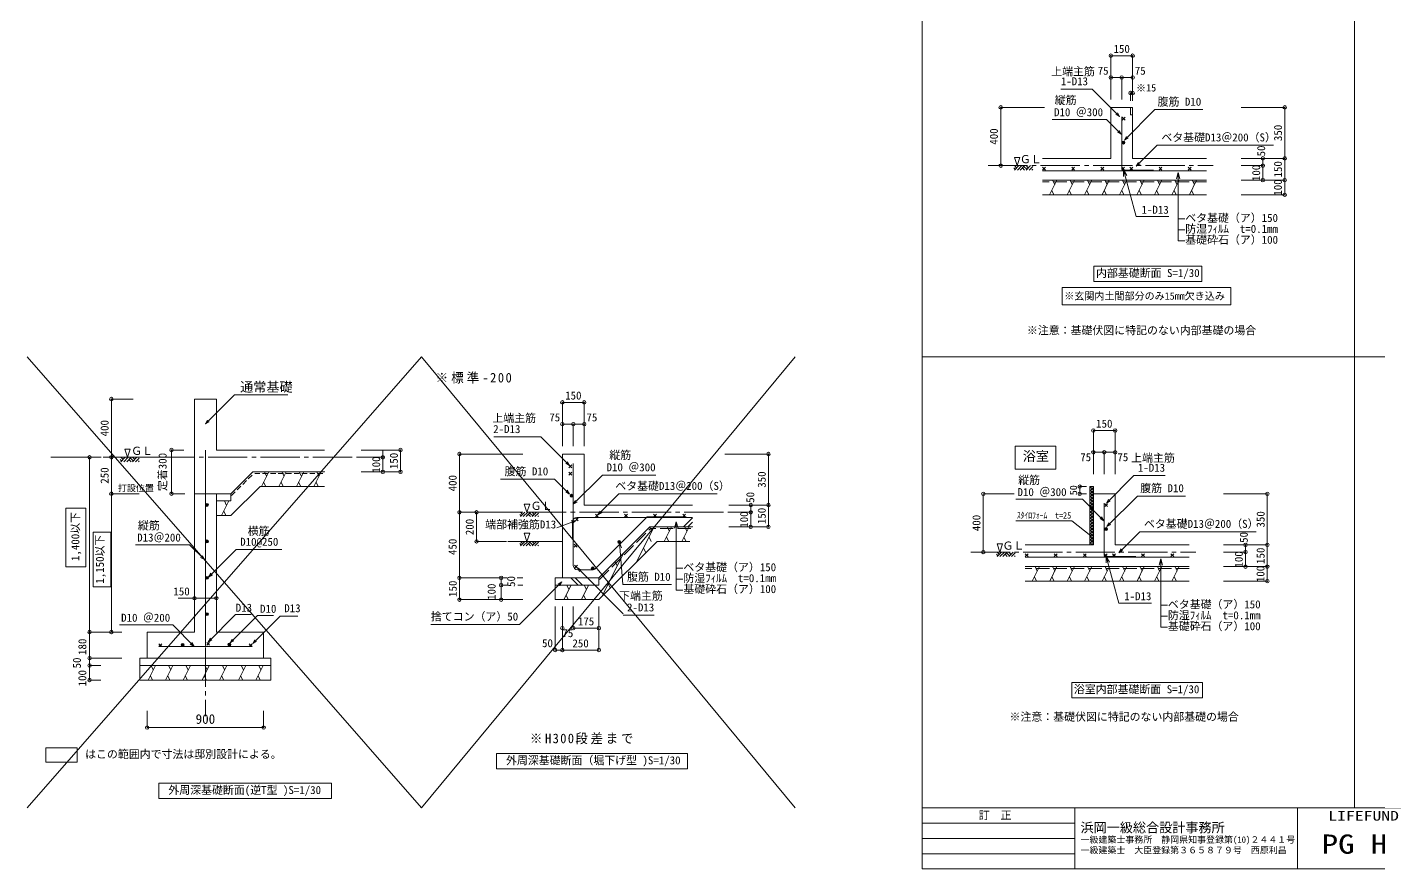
# Model space of a CAD drawing. Units: millimetres at full size, sheet at 1:30. Extents: x -300124 to 8645, y -4140 to 27542.
# Drawn here: x -12088 to -2801, y -4140 to 1642 of the extents above; entities that cross this region are included whole.
import ezdxf
from ezdxf.enums import TextEntityAlignment as Align

# ---------------------------------------------------------------- set-up
doc = ezdxf.new("R2010")
doc.units = ezdxf.units.MM
doc.header["$LTSCALE"] = 30
doc.header["$PDMODE"] = 32
doc.header["$PDSIZE"] = 24
for name, pattern in [('CHAIN2', [12, 9, -1, 1, -1]), ('DASHED1', [1.8, 1.2, -0.6]), ('DASHED3', [4, 3, -1])]:
    doc.linetypes.add(name, pattern=pattern)
for name, color, linetype, lineweight in [('0-0_敷地線', 4, 'Continuous', 9), ('F-A_Layer250', 4, 'Continuous', 9), ('F-F_Layer255', 4, 'Continuous', 9)]:
    doc.layers.add(name, color=color, linetype=linetype, lineweight=lineweight)
doc.styles.add('ＭＳ ゴシック', font='')
doc.styles.get('ＭＳ ゴシック').set_extended_font_data('MS Gothic')

msp = doc.modelspace()

# ---------------------------------------------------------------- linework, layer by layer
at = {"layer": '0-0_敷地線'}
for p, q in [((-4643.55, 1445.46), (-4643.55, 1295.46)), ((-4643.55, 1445.46), (-4493.55, 1445.46)), ((-4493.55, 1445.46), (-4493.55, 1295.46)), ((-4771.32, 1215.89), (-4986.82, 1215.89)), ((-4582.62, 1027.19), (-4771.32, 1215.89)), ((-4643.55, 1295.46), (-4643.55, 1145.46)), ((-4643.55, 1295.46), (-4568.55, 1295.46)), ((-4568.55, 1295.46), (-4568.55, 1145.46)), ((-4568.55, 1295.46), (-4493.55, 1295.46)), ((-4493.55, 1295.46), (-4493.55, 1145.46)), ((-5399.86, 1090.46), (-5249.86, 1090.46)), ((-5399.86, 690.46), (-5399.86, 1090.46)), ((-5249.86, 1090.46), (-5099.86, 1090.46)), ((-4643.55, 1075.46), (-4643.55, 1090.46)), ((-4643.55, 1090.46), (-4493.55, 1090.46)), ((-4643.55, 1075.46), (-4643.55, 740.46)), ((-4608.6, 1042.19), (-4582.62, 1027.19)), ((-4582.62, 1027.19), (-4597.62, 1053.17)), ((-4568.55, 669.61), (-4568.55, 1025.46)), ((-4545.65, 1002.52), (-4565.65, 1022.52)), ((-4545.65, 1022.52), (-4565.65, 1002.52)), ((-4493.55, 1090.46), (-4493.55, 1075.46)), ((-4493.55, 740.46), (-4493.55, 1075.46)), ((-3448.86, 1090.46), (-3748.86, 1090.46)), ((-3448.86, 740.46), (-3448.86, 1090.46)), ((-5045.41, 1007.76), (-4673.73, 1007.76)), ((-4571.68, 905.71), (-4673.73, 1007.76)), ((-4571.68, 905.71), (-4586.68, 931.7)), ((-4597.66, 920.71), (-4571.68, 905.71)), ((-5286.73, 690.46), (-5268.06, 746.46)), ((-4468.43, 686.02), (-4324.03, 830.41)), ((-4324.03, 830.41), (-3525.86, 830.41)), ((-5300.05, 665.46), (-5310.05, 675.46)), ((-5290.05, 675.46), (-5305.05, 690.46)), ((-5305.05, 660.46), (-5275.05, 690.46)), ((-5285.05, 660.46), (-5255.05, 690.46)), ((-5265.05, 660.46), (-5235.05, 690.46)), ((-5235.05, 660.46), (-5250.05, 675.46)), ((-5220.05, 665.46), (-5240.05, 685.46)), ((-5210.05, 675.46), (-5225.05, 690.46)), ((-5225.05, 660.46), (-5195.05, 690.46)), ((-5205.05, 660.46), (-5180.05, 685.46)), ((-5185.05, 660.46), (-5180.05, 665.46)), ((-4643.55, 740.46), (-5111.92, 740.46)), ((-5111.92, 679.66), (-5091.92, 659.66)), ((-5111.92, 659.66), (-5091.92, 679.66)), ((-5111.6, 655.46), (-3986.05, 655.46)), ((-4911.92, 679.66), (-4891.92, 659.66)), ((-4911.92, 659.66), (-4891.92, 679.66)), ((-4711.92, 679.66), (-4691.92, 659.66)), ((-4711.92, 659.66), (-4691.92, 679.66)), ((-4568.55, 679.66), (-4548.55, 659.66)), ((-4568.55, 659.66), (-4548.55, 679.66)), ((-4558.55, 659.61), (-4350.78, 659.61)), ((-4555.54, 661.17), (-4469.64, 340.61)), ((-4511.92, 679.66), (-4491.92, 659.66)), ((-4511.92, 659.66), (-4491.92, 679.66)), ((-3986.05, 740.46), (-4493.55, 740.46)), ((-4311.92, 679.66), (-4291.92, 659.66)), ((-4311.92, 659.66), (-4291.92, 679.66)), ((-4111.92, 679.66), (-4091.92, 659.66)), ((-4111.92, 659.66), (-4091.92, 679.66)), ((-3598.86, 740.46), (-3748.86, 740.46)), ((-3598.86, 690.46), (-3748.86, 690.46)), ((-3448.86, 740.46), (-3598.86, 740.46)), ((-3598.86, 690.46), (-3598.86, 740.46)), ((-3598.86, 590.46), (-3598.86, 690.46)), ((-3448.86, 590.46), (-3448.86, 740.46)), ((-5111.6, 590.46), (-4893.55, 590.46)), ((-5063.55, 490.46), (-5013.55, 590.46)), ((-5028.55, 560.46), (-5043.55, 590.46)), ((-4943.55, 490.46), (-4893.55, 590.46)), ((-4908.55, 560.46), (-4923.55, 590.46)), ((-3986.05, 590.46), (-4893.55, 590.46)), ((-4823.55, 490.46), (-4773.55, 590.46)), ((-4788.55, 560.46), (-4803.55, 590.46)), ((-4703.55, 490.46), (-4653.55, 590.46)), ((-4668.55, 560.46), (-4683.55, 590.46)), ((-4583.55, 490.46), (-4533.55, 590.46)), ((-4548.55, 560.46), (-4563.55, 590.46)), ((-4463.55, 490.46), (-4413.55, 590.46)), ((-4428.55, 560.46), (-4443.55, 590.46)), ((-4343.55, 490.46), (-4293.55, 590.46)), ((-4308.55, 560.46), (-4323.55, 590.46)), ((-4223.55, 490.46), (-4173.55, 590.46)), ((-4188.55, 560.46), (-4203.55, 590.46)), ((-4180.38, 643.45), (-4180.38, 174.95)), ((-4103.55, 490.46), (-4053.55, 590.46)), ((-4068.55, 560.46), (-4083.55, 590.46)), ((-3448.86, 490.46), (-3448.86, 590.46)), ((-5111.6, 490.46), (-3986.05, 490.46)), ((-5033.55, 490.46), (-5048.55, 520.46)), ((-4913.55, 490.46), (-4928.55, 520.46)), ((-4793.55, 490.46), (-4808.55, 520.46)), ((-4673.55, 490.46), (-4688.55, 520.46)), ((-4553.55, 490.46), (-4568.55, 520.46)), ((-4433.55, 490.46), (-4448.55, 520.46)), ((-4313.55, 490.46), (-4328.55, 520.46)), ((-4193.55, 490.46), (-4208.55, 520.46)), ((-4073.55, 490.46), (-4088.55, 520.46)), ((-3448.86, 490.46), (-3748.86, 490.46)), ((-4469.64, 340.61), (-4244.64, 340.61)), ((-4180.38, 324.95), (-4134.88, 324.95)), ((-4180.38, 249.95), (-4134.88, 249.95)), ((-4180.38, 174.95), (-4134.88, 174.95)), ((-4017.36, -1.02), (-4759.86, -1.02)), ((-4759.86, -1.02), (-4759.86, -106.02)), ((-4017.36, -106.02), (-4017.36, -1.02)), ((-4977.73, -146.04), (-4977.73, -265.75)), ((-3819.8, -146.04), (-4977.73, -146.04)), ((-4759.86, -106.02), (-4017.36, -106.02)), ((-11508.82, -1312.74), (-11508.82, -912.74)), ((-11508.82, -912.74), (-11358.82, -912.74)), ((-10937.82, -912.74), (-10787.82, -912.74)), ((-10937.82, -927.74), (-10937.82, -912.74)), ((-10937.82, -927.74), (-10937.82, -912.74)), ((-10937.82, -927.74), (-10937.82, -1562.74)), ((-10787.82, -912.74), (-10787.82, -927.74)), ((-10787.82, -1262.74), (-10787.82, -927.74)), ((-10662.56, -883.44), (-10297.06, -883.44)), ((-8410.5, -935.43), (-8410.5, -1085.43)), ((-8410.5, -935.43), (-8260.5, -935.43)), ((-8260.5, -935.43), (-8260.5, -1085.43)), ((-10862.82, -1083.69), (-10847.82, -1057.71)), ((-8410.5, -1085.43), (-8410.5, -1235.43)), ((-8410.5, -1085.43), (-8335.5, -1085.43)), ((-8335.5, -1085.43), (-8335.5, -1235.43)), ((-8335.5, -1085.43), (-8335.5, -1235.43)), ((-8335.5, -1085.43), (-8260.5, -1085.43)), ((-8260.5, -1085.43), (-8260.5, -1235.43)), ((-8880.74, -1172.7), (-8558.08, -1172.7)), ((-8361.86, -1368.92), (-8558.08, -1172.7)), ((-4763.02, -1128.57), (-4763.02, -1278.57)), ((-4763.02, -1128.57), (-4613.02, -1128.57)), ((-4613.02, -1128.57), (-4613.02, -1278.57)), ((-11416.98, -1256.74), (-11379.64, -1256.74)), ((-11398.31, -1312.74), (-11416.98, -1256.74)), ((-11398.31, -1312.74), (-11379.64, -1256.74)), ((-11096.31, -1262.74), (-11096.31, -1562.74)), ((-11096.31, -1262.74), (-11010.78, -1262.74)), ((-10862.82, -2602.74), (-10862.82, -1262.74)), ((-10043.82, -1262.74), (-10787.82, -1262.74)), ((-9643.97, -1262.74), (-9793.97, -1262.74)), ((-9522.62, -1262.74), (-9672.62, -1262.74)), ((-9522.62, -1262.74), (-9672.62, -1262.74)), ((-9643.97, -1312.74), (-9643.97, -1262.74)), ((-9522.62, -1412.74), (-9522.62, -1262.74)), ((-9117.94, -1690.43), (-9117.94, -1290.43)), ((-9117.94, -1290.43), (-8831.5, -1290.43)), ((-8831.5, -1290.43), (-8681.5, -1290.43)), ((-8410.5, -1305.43), (-8410.5, -1290.43)), ((-8410.5, -1305.43), (-8410.5, -1290.43)), ((-6995.3, -1290.43), (-7295.3, -1290.43)), ((-6995.3, -1640.43), (-6995.3, -1290.43)), ((-4763.02, -1278.57), (-4763.02, -1428.57)), ((-4763.02, -1278.57), (-4688.02, -1278.57)), ((-4688.02, -1278.57), (-4688.02, -1428.57)), ((-4688.02, -1278.57), (-4613.02, -1278.57)), ((-4613.02, -1278.57), (-4613.02, -1428.57)), ((-11658.72, -1312.74), (-11578.02, -1312.74)), ((-11658.72, -2512.74), (-11658.72, -1312.74)), ((-11508.82, -1312.74), (-11208.82, -1312.74)), ((-11508.82, -1312.74), (-11358.82, -1312.74)), ((-11508.82, -1562.74), (-11508.82, -1312.74)), ((-11438.31, -1337.74), (-11448.31, -1327.74)), ((-11443.31, -1342.74), (-11413.31, -1312.74)), ((-11428.31, -1327.74), (-11443.31, -1312.74)), ((-11423.31, -1342.74), (-11393.31, -1312.74)), ((-11403.31, -1342.74), (-11373.31, -1312.74)), ((-11373.31, -1342.74), (-11388.31, -1327.74)), ((-11358.31, -1337.74), (-11378.31, -1317.74)), ((-11363.31, -1342.74), (-11333.31, -1312.74)), ((-11348.31, -1327.74), (-11363.31, -1312.74)), ((-11343.31, -1342.74), (-11318.31, -1317.74)), ((-11323.31, -1342.74), (-11318.31, -1337.74)), ((-9643.97, -1312.74), (-9793.97, -1312.74)), ((-9643.97, -1312.74), (-9793.97, -1312.74)), ((-9643.97, -1412.74), (-9643.97, -1312.74)), ((-8410.5, -1305.43), (-8410.5, -2140.43)), ((-8345.5, -1365.43), (-8365.5, -1385.43)), ((-8345.5, -1385.43), (-8365.5, -1365.43)), ((-8335.5, -2055.43), (-8335.5, -1355.43)), ((-8260.5, -1640.43), (-8260.5, -1305.43)), ((-10687.82, -1562.74), (-10537.82, -1412.74)), ((-10537.82, -1412.74), (-10043.82, -1412.74)), ((-10477.82, -1512.74), (-10427.82, -1412.74)), ((-10447.82, -1512.74), (-10462.82, -1482.74)), ((-10442.82, -1442.74), (-10457.82, -1412.74)), ((-10357.82, -1512.74), (-10307.82, -1412.74)), ((-10327.82, -1512.74), (-10342.82, -1482.74)), ((-10322.82, -1442.74), (-10337.82, -1412.74)), ((-10237.82, -1512.74), (-10187.82, -1412.74)), ((-10207.82, -1512.74), (-10222.82, -1482.74)), ((-10202.82, -1442.74), (-10217.82, -1412.74)), ((-10117.82, -1512.74), (-10067.82, -1412.74)), ((-10087.82, -1512.74), (-10102.82, -1482.74)), ((-10082.82, -1442.74), (-10097.82, -1412.74)), ((-10047.36, -1412.74), (-10043.82, -1409.2)), ((-9643.97, -1412.74), (-9793.97, -1412.74)), ((-9522.62, -1412.74), (-9672.62, -1412.74)), ((-8835.58, -1463.15), (-8463.9, -1463.15)), ((-8361.86, -1565.19), (-8463.9, -1463.15)), ((-8345.5, -1435.43), (-8365.5, -1415.43)), ((-8345.5, -1415.43), (-8365.5, -1435.43)), ((-8135.24, -1435.41), (-7769.74, -1435.41)), ((-4673.95, -1627.04), (-4485.25, -1438.34)), ((-4485.25, -1438.34), (-4269.75, -1438.34)), ((-11508.82, -1562.74), (-11358.82, -1562.74)), ((-11508.82, -1562.74), (-11358.82, -1562.74)), ((-11508.82, -1562.74), (-11508.82, -2512.74)), ((-11508.82, -1562.74), (-11437.29, -1562.74)), ((-11358.82, -1562.74), (-11327.15, -1562.74)), ((-11358.82, -1562.74), (-11318.05, -1562.74)), ((-11096.31, -1562.74), (-11004.59, -1562.74)), ((-10937.82, -1562.74), (-10937.82, -2512.74)), ((-10487.82, -1512.74), (-10687.82, -1712.74)), ((-10487.82, -1512.74), (-10043.82, -1512.74)), ((-8166.74, -1707.68), (-8022.35, -1563.29)), ((-8022.35, -1563.29), (-7346.65, -1563.29)), ((-5519.33, -1563.77), (-5369.33, -1563.77)), ((-5519.33, -1963.77), (-5519.33, -1563.77)), ((-5369.33, -1563.77), (-5308.11, -1563.77)), ((-4763.02, -1578.77), (-4763.02, -1563.77)), ((-4763.02, -1563.77), (-4613.02, -1563.77)), ((-4763.02, -1578.77), (-4763.02, -1913.77)), ((-4613.02, -1563.77), (-4613.02, -1578.77)), ((-4613.02, -1913.77), (-4613.02, -1578.77)), ((-3568.33, -1563.77), (-3868.33, -1563.77)), ((-3568.33, -1913.77), (-3568.33, -1563.77)), ((-10787.82, -1612.74), (-10687.82, -1612.74)), ((-10751.95, -1712.74), (-10701.95, -1612.74)), ((-10716.95, -1642.74), (-10731.95, -1612.74)), ((-8672.67, -1634.43), (-8635.33, -1634.43)), ((-8654, -1690.43), (-8672.67, -1634.43)), ((-8654, -1690.43), (-8635.33, -1634.43)), ((-8335.5, -1635.67), (-8320.5, -1609.69)), ((-7516.5, -1640.43), (-8260.5, -1640.43)), ((-7116.65, -1640.43), (-7266.65, -1640.43)), ((-6995.3, -1640.43), (-7145.3, -1640.43)), ((-6995.3, -1640.43), (-7145.3, -1640.43)), ((-7116.65, -1690.43), (-7116.65, -1640.43)), ((-6995.3, -1790.43), (-6995.3, -1640.43)), ((-5296.16, -1601.38), (-4838.29, -1601.38)), ((-4691.16, -1748.51), (-4838.29, -1601.38)), ((-4688.02, -1984.62), (-4688.02, -1628.77)), ((-4665.12, -1651.7), (-4685.12, -1631.7)), ((-4665.12, -1631.7), (-4685.12, -1651.7)), ((-10687.82, -1712.74), (-10787.82, -1712.74)), ((-10721.95, -1712.74), (-10736.95, -1682.74)), ((-9117.94, -1690.43), (-8681.5, -1690.43)), ((-9000.18, -1690.43), (-8988.86, -1690.43)), ((-8981.5, -1690.43), (-8831.5, -1690.43)), ((-8694, -1715.43), (-8704, -1705.43)), ((-8699, -1720.43), (-8669, -1690.43)), ((-8684, -1705.43), (-8699, -1690.43)), ((-8679, -1720.43), (-8649, -1690.43)), ((-8659, -1720.43), (-8629, -1690.43)), ((-8629, -1720.43), (-8644, -1705.43)), ((-8614, -1715.43), (-8634, -1695.43)), ((-8619, -1720.43), (-8589, -1690.43)), ((-8604, -1705.43), (-8619, -1690.43)), ((-8599, -1720.43), (-8574, -1695.43)), ((-8579, -1720.43), (-8574, -1715.43)), ((-8320.28, -1747.94), (-8448.84, -1797.99)), ((-8321.27, -1747.93), (-8350.28, -1749.1)), ((-8320.28, -1747.94), (-8342.86, -1767.53)), ((-8340.31, -1755.43), (-8340.31, -1868.18)), ((-8301.27, -1747.93), (-8321.27, -1727.93)), ((-8301.27, -1727.93), (-8321.27, -1747.93)), ((-8310.31, -1725.43), (-8210.5, -1725.43)), ((-8210.5, -1725.43), (-7516.5, -1725.43)), ((-8184.08, -1722.84), (-8164.08, -1702.84)), ((-8184.08, -1702.84), (-8164.08, -1722.84)), ((-8166.74, -1707.68), (-8151.74, -1681.7)), ((-8140.76, -1692.68), (-8166.74, -1707.68)), ((-7984.08, -1722.84), (-7964.08, -1702.84)), ((-7984.08, -1702.84), (-7964.08, -1722.84)), ((-7784.08, -1722.84), (-7764.08, -1702.84)), ((-7784.08, -1702.84), (-7764.08, -1722.84)), ((-7628.01, -1755.64), (-7628.01, -2224.14)), ((-7584.08, -1722.84), (-7564.08, -1702.84)), ((-7584.08, -1702.84), (-7564.08, -1722.84)), ((-7579.43, -1790.43), (-7516.5, -1727.49)), ((-7549.73, -1790.43), (-7516.5, -1757.19)), ((-7116.65, -1690.43), (-7266.65, -1690.43)), ((-7116.65, -1690.43), (-7266.65, -1690.43)), ((-7116.65, -1790.43), (-7116.65, -1690.43)), ((-4717.14, -1733.51), (-4691.16, -1748.51)), ((-4691.16, -1748.51), (-4706.16, -1722.53)), ((-11634.27, -1826.95), (-11512.28, -1826.95)), ((-11634.27, -2202.94), (-11634.27, -1826.95)), ((-11512.28, -1826.95), (-11512.28, -2202.94)), ((-8672.67, -1834.43), (-8635.33, -1834.43)), ((-8654, -1890.43), (-8672.67, -1834.43)), ((-8654, -1890.43), (-8635.33, -1834.43)), ((-8160.5, -2140.43), (-7810.5, -1790.43)), ((-7900.5, -2030.43), (-7780.5, -1790.43)), ((-7795.5, -1820.43), (-7810.5, -1790.43)), ((-7810.5, -1790.43), (-7516.5, -1790.43)), ((-7710.5, -1890.43), (-7660.5, -1790.43)), ((-7675.5, -1820.43), (-7690.5, -1790.43)), ((-7590.5, -1890.43), (-7540.5, -1790.43)), ((-7555.5, -1820.43), (-7570.5, -1790.43)), ((-7520.04, -1790.43), (-7516.5, -1786.89)), ((-7116.65, -1790.43), (-7266.65, -1790.43)), ((-6995.3, -1790.43), (-7145.3, -1790.43)), ((-4587.9, -1968.21), (-4443.51, -1823.82)), ((-4443.51, -1823.82), (-3645.33, -1823.82)), ((-11343.56, -1913.6), (-10971.88, -1913.6)), ((-10869.84, -2015.64), (-10971.88, -1913.6)), ((-9000.18, -1890.43), (-8794.35, -1890.43)), ((-8784.55, -1890.43), (-8410.5, -1890.43)), ((-8694, -1915.43), (-8704, -1905.43)), ((-8699, -1920.43), (-8669, -1890.43)), ((-8684, -1905.43), (-8699, -1890.43)), ((-8679, -1920.43), (-8649, -1890.43)), ((-8659, -1920.43), (-8629, -1890.43)), ((-8629, -1920.43), (-8644, -1905.43)), ((-8614, -1915.43), (-8634, -1895.43)), ((-8619, -1920.43), (-8589, -1890.43)), ((-8604, -1905.43), (-8619, -1890.43)), ((-8599, -1920.43), (-8574, -1895.43)), ((-8579, -1920.43), (-8574, -1915.43)), ((-8308.62, -1929.01), (-8328.62, -1909.01)), ((-8308.62, -1909.01), (-8328.62, -1929.01)), ((-7760.5, -1890.43), (-8160.5, -2290.43)), ((-7838.23, -1967.63), (-7853.23, -1937.63)), ((-7800.5, -1890.43), (-7815.5, -1860.43)), ((-7760.5, -1890.43), (-7535.21, -1890.43)), ((-7680.5, -1890.43), (-7695.5, -1860.43)), ((-7560.5, -1890.43), (-7575.5, -1860.43)), ((-5406.2, -1963.77), (-5387.54, -1907.77)), ((-4763.02, -1913.77), (-5231.4, -1913.77)), ((-4105.52, -1913.77), (-4613.02, -1913.77)), ((-3718.33, -1913.77), (-3868.33, -1913.77)), ((-3568.33, -1913.77), (-3718.33, -1913.77)), ((-3718.33, -1963.77), (-3718.33, -1913.77)), ((-3568.33, -2063.77), (-3568.33, -1913.77)), ((-10895.82, -2000.64), (-10869.84, -2015.64)), ((-10869.84, -2015.64), (-10884.84, -1989.66)), ((-8140.5, -2270.43), (-7990.5, -1970.43)), ((-8033.97, -2058.5), (-8048.97, -2028.5)), ((-5419.52, -1988.77), (-5429.52, -1978.77)), ((-5409.52, -1978.77), (-5424.52, -1963.77)), ((-5424.52, -1993.77), (-5394.52, -1963.77)), ((-5404.52, -1993.77), (-5374.52, -1963.77)), ((-5384.52, -1993.77), (-5354.52, -1963.77)), ((-5354.52, -1993.77), (-5369.52, -1978.77)), ((-5339.52, -1988.77), (-5359.52, -1968.77)), ((-5329.52, -1978.77), (-5344.52, -1963.77)), ((-5344.52, -1993.77), (-5314.52, -1963.77)), ((-5324.52, -1993.77), (-5299.52, -1968.77)), ((-5304.52, -1993.77), (-5299.52, -1988.77)), ((-5231.4, -1974.57), (-5211.4, -1994.57)), ((-5231.4, -1994.57), (-5211.4, -1974.57)), ((-5231.07, -1998.77), (-4105.52, -1998.77)), ((-5031.4, -1974.57), (-5011.4, -1994.57)), ((-5031.4, -1994.57), (-5011.4, -1974.57)), ((-4831.4, -1974.57), (-4811.4, -1994.57)), ((-4831.4, -1994.57), (-4811.4, -1974.57)), ((-4688.02, -1974.57), (-4668.02, -1994.57)), ((-4688.02, -1994.57), (-4668.02, -1974.57)), ((-4678.02, -1994.62), (-4470.26, -1994.62)), ((-4675.01, -1993.05), (-4589.12, -2313.61)), ((-4631.4, -1974.57), (-4611.4, -1994.57)), ((-4631.4, -1994.57), (-4611.4, -1974.57)), ((-4431.4, -1974.57), (-4411.4, -1994.57)), ((-4431.4, -1994.57), (-4411.4, -1974.57)), ((-4299.85, -2010.78), (-4299.85, -2479.28)), ((-4231.4, -1974.57), (-4211.4, -1994.57)), ((-4231.4, -1994.57), (-4211.4, -1974.57)), ((-3718.33, -1963.77), (-3868.33, -1963.77)), ((-3718.33, -2063.77), (-3718.33, -1963.77)), ((-8327.64, -2053.26), (-8307.64, -2073.26)), ((-8327.64, -2073.26), (-8307.64, -2053.26)), ((-8307.47, -2072.95), (-8281.49, -2087.95)), ((-8202.92, -2085.43), (-8305.5, -2085.43)), ((-8183.25, -2076.64), (-8172.94, -2066.33)), ((-7628.01, -2074.14), (-7582.51, -2074.14)), ((-5231.07, -2063.77), (-5013.02, -2063.77)), ((-5183.02, -2163.77), (-5133.02, -2063.77)), ((-5153.02, -2163.77), (-5168.02, -2133.77)), ((-5148.02, -2093.77), (-5163.02, -2063.77)), ((-5063.02, -2163.77), (-5013.02, -2063.77)), ((-5033.02, -2163.77), (-5048.02, -2133.77)), ((-5028.02, -2093.77), (-5043.02, -2063.77)), ((-4105.52, -2063.77), (-5013.02, -2063.77)), ((-4943.02, -2163.77), (-4893.02, -2063.77)), ((-4913.02, -2163.77), (-4928.02, -2133.77)), ((-4908.02, -2093.77), (-4923.02, -2063.77)), ((-4823.02, -2163.77), (-4773.02, -2063.77)), ((-4793.02, -2163.77), (-4808.02, -2133.77)), ((-4788.02, -2093.77), (-4803.02, -2063.77)), ((-4703.02, -2163.77), (-4653.02, -2063.77)), ((-4673.02, -2163.77), (-4688.02, -2133.77)), ((-4668.02, -2093.77), (-4683.02, -2063.77)), ((-4583.02, -2163.77), (-4533.02, -2063.77)), ((-4553.02, -2163.77), (-4568.02, -2133.77)), ((-4548.02, -2093.77), (-4563.02, -2063.77)), ((-4463.02, -2163.77), (-4413.02, -2063.77)), ((-4433.02, -2163.77), (-4448.02, -2133.77)), ((-4428.02, -2093.77), (-4443.02, -2063.77)), ((-4343.02, -2163.77), (-4293.02, -2063.77)), ((-4313.02, -2163.77), (-4328.02, -2133.77)), ((-4308.02, -2093.77), (-4323.02, -2063.77)), ((-4223.02, -2163.77), (-4173.02, -2063.77)), ((-4193.02, -2163.77), (-4208.02, -2133.77)), ((-4188.02, -2093.77), (-4203.02, -2063.77)), ((-3568.33, -2163.77), (-3568.33, -2063.77)), ((-11512.28, -2202.94), (-11634.27, -2202.94)), ((-9117.94, -2290.43), (-9117.94, -2140.43)), ((-9117.94, -2140.43), (-8831.5, -2140.43)), ((-8981.5, -2140.43), (-8831.5, -2140.43)), ((-8831.5, -2190.43), (-8831.5, -2140.43)), ((-8831.5, -2140.43), (-8799.83, -2140.43)), ((-8831.5, -2140.43), (-8790.73, -2140.43)), ((-8831.5, -2290.43), (-8831.5, -2190.43)), ((-8831.5, -2190.43), (-8799.83, -2190.43)), ((-8831.5, -2190.43), (-8790.73, -2190.43)), ((-8721.22, -2140.43), (-8681.5, -2140.43)), ((-8717.33, -2140.43), (-8681.5, -2140.43)), ((-8717.33, -2190.43), (-8681.5, -2190.43)), ((-8717.33, -2190.43), (-8681.5, -2190.43)), ((-8413.48, -2168.51), (-8705.53, -2460.56)), ((-8410.5, -2140.43), (-8160.5, -2140.43)), ((-8400.5, -2290.43), (-8350.5, -2190.43)), ((-8365.5, -2220.43), (-8380.5, -2190.43)), ((-8353.17, -2140.43), (-8303.17, -2190.43)), ((-8323.47, -2140.43), (-8273.47, -2190.43)), ((-8280.5, -2290.43), (-8230.5, -2190.43)), ((-8245.5, -2220.43), (-8260.5, -2190.43)), ((-8160.5, -2140.43), (-8160.5, -2190.43)), ((-8081.27, -2212.35), (-8096.27, -2182.35)), ((-7994.67, -2187.24), (-7659.99, -2187.24)), ((-7628.01, -2149.14), (-7582.51, -2149.14)), ((-7628.01, -2224.14), (-7582.51, -2224.14)), ((-5231.07, -2163.77), (-4105.52, -2163.77)), ((-3568.33, -2163.77), (-3868.33, -2163.77)), ((-11050.87, -2280.74), (-10787.82, -2280.74)), ((-9117.94, -2290.43), (-8831.5, -2290.43)), ((-8831.5, -2290.43), (-8681.5, -2290.43)), ((-8160.5, -2290.43), (-8460.5, -2290.43)), ((-8370.5, -2290.43), (-8385.5, -2260.43)), ((-8250.5, -2290.43), (-8265.5, -2260.43)), ((-4589.12, -2313.61), (-4364.12, -2313.61)), ((-10693.12, -2587.24), (-10504.42, -2398.54)), ((-10537.99, -2592.03), (-10349.3, -2403.34)), ((-10504.42, -2398.54), (-10396.16, -2398.54)), ((-10349.3, -2403.34), (-10228.3, -2403.34)), ((-8460.5, -2636.43), (-8460.5, -2336.43)), ((-8410.5, -2486.43), (-8410.5, -2336.43)), ((-8335.5, -2486.43), (-8335.5, -2336.43)), ((-8335.5, -2486.43), (-8335.5, -2336.43)), ((-8160.5, -2486.43), (-8160.5, -2336.43)), ((-7992.8, -2397.62), (-7779.08, -2397.62)), ((-4299.85, -2329.28), (-4254.35, -2329.28)), ((-4299.85, -2404.28), (-4254.35, -2404.28)), ((-11453.8, -2464.26), (-11087.72, -2464.26)), ((-10940.63, -2611.36), (-11087.72, -2464.26)), ((-8705.53, -2460.56), (-9314.2, -2460.56)), ((-8410.5, -2636.43), (-8410.5, -2486.43)), ((-8410.5, -2636.43), (-8410.5, -2486.43)), ((-8410.5, -2636.43), (-8410.5, -2486.43)), ((-8335.5, -2486.43), (-8160.5, -2486.43)), ((-8160.5, -2636.43), (-8160.5, -2486.43)), ((-4299.85, -2479.28), (-4254.35, -2479.28)), ((-11658.72, -2692.74), (-11658.72, -2512.74)), ((-11658.72, -2512.74), (-11508.82, -2512.74)), ((-11508.82, -2512.74), (-11437.29, -2512.74)), ((-11262.82, -2512.74), (-10937.82, -2512.74)), ((-11262.82, -2512.74), (-11262.82, -2692.74)), ((-11161.8, -2613.05), (-11181.8, -2593.05)), ((-11161.8, -2593.05), (-11181.8, -2613.05)), ((-10966.61, -2596.36), (-10940.63, -2611.36)), ((-10940.63, -2611.36), (-10955.63, -2585.37)), ((-10833.89, -2604), (-10853.89, -2584)), ((-10833.89, -2584), (-10853.89, -2604)), ((-10787.82, -2512.74), (-10462.82, -2512.74)), ((-10542.32, -2613.05), (-10562.32, -2593.05)), ((-10542.32, -2593.05), (-10562.32, -2613.05)), ((-10462.82, -2512.74), (-10462.82, -2692.74)), ((-11658.72, -2692.74), (-11437.29, -2692.74)), ((-11658.72, -2692.74), (-11658.72, -2742.74)), ((-11658.72, -2692.74), (-11580.51, -2692.74)), ((-11312.82, -2692.74), (-10412.82, -2692.74)), ((-11312.82, -2692.74), (-11312.82, -2842.74)), ((-11182.82, -2612.74), (-10542.82, -2612.74)), ((-10412.82, -2692.74), (-10412.82, -2842.74)), ((-8410.5, -2636.43), (-8460.5, -2636.43)), ((-8410.5, -2636.43), (-8160.5, -2636.43)), ((-11658.72, -2742.74), (-11580.51, -2742.74)), ((-11658.72, -2742.74), (-11658.72, -2842.74)), ((-11312.82, -2742.74), (-10412.82, -2742.74)), ((-11256.29, -2842.74), (-11206.29, -2742.74)), ((-11221.29, -2772.74), (-11236.29, -2742.74)), ((-11136.29, -2842.74), (-11086.29, -2742.74)), ((-11101.29, -2772.74), (-11116.29, -2742.74)), ((-11016.29, -2842.74), (-10966.29, -2742.74)), ((-10981.29, -2772.74), (-10996.29, -2742.74)), ((-10886.29, -2842.74), (-10836.29, -2742.74)), ((-10851.29, -2772.74), (-10866.29, -2742.74)), ((-10766.29, -2842.74), (-10716.29, -2742.74)), ((-10731.29, -2772.74), (-10746.29, -2742.74)), ((-10636.29, -2842.74), (-10586.29, -2742.74)), ((-10601.29, -2772.74), (-10616.29, -2742.74)), ((-10516.29, -2842.74), (-10466.29, -2742.74)), ((-10481.29, -2772.74), (-10496.29, -2742.74)), ((-11658.72, -2842.74), (-11580.51, -2842.74)), ((-11312.82, -2842.74), (-10412.82, -2842.74)), ((-11226.29, -2842.74), (-11241.29, -2812.74)), ((-11106.29, -2842.74), (-11121.29, -2812.74)), ((-10986.29, -2842.74), (-11001.29, -2812.74)), ((-10856.29, -2842.74), (-10871.29, -2812.74)), ((-10736.29, -2842.74), (-10751.29, -2812.74)), ((-10606.29, -2842.74), (-10621.29, -2812.74)), ((-10486.29, -2842.74), (-10501.29, -2812.74)), ((-4911.9, -2859.77), (-4911.9, -2964.77)), ((-4013.43, -2859.77), (-4911.9, -2859.77)), ((-4013.43, -2964.77), (-4013.43, -2859.77)), ((-4911.9, -2964.77), (-4013.43, -2964.77)), ((-11262.82, -3169.04), (-11262.82, -3053.7)), ((-10462.82, -3169.04), (-10462.82, -3053.7)), ((-11262.82, -3169.04), (-10462.82, -3169.04)), ((-8863.06, -3347.96), (-8863.06, -3452.96)), ((-7550.15, -3347.96), (-8863.06, -3347.96)), ((-11182.56, -3551.82), (-11182.56, -3656.82)), ((-9996.43, -3551.82), (-11182.56, -3551.82)), ((-9996.43, -3656.82), (-9996.43, -3551.82)), ((-11182.56, -3656.82), (-9996.43, -3656.82))]:
    msp.add_line(p, q, dxfattribs=at)
at = {"layer": '0-0_敷地線', "color": 3}
for p, q in [((-4508.55, 1189.13), (-4493.55, 1189.13)), ((-4508.55, 1189.13), (-4508.55, 1135.94)), ((-4493.55, 1189.13), (-4493.55, 1135.94)), ((-4508.55, 1040.46), (-4508.55, 1090.46)), ((-4508.55, 1040.46), (-4493.55, 1040.46)), ((-9117.94, -2140.43), (-9117.94, -1690.43)), ((-9000.18, -1690.43), (-9000.18, -1890.43))]:
    msp.add_line(p, q, dxfattribs=at)
at = {"layer": '0-0_敷地線', "linetype": 'CHAIN2'}
for p, q in [((-5485.1, 690.46), (-3940.55, 690.46)), ((-11924.99, -1312.74), (-9637.88, -1312.74)), ((-8654, -1690.43), (-7110.56, -1690.43)), ((-5604.58, -1963.77), (-4060.02, -1963.77)), ((-10862.82, -2618.61), (-10862.82, -3090.86))]:
    msp.add_line(p, q, dxfattribs=at)
at = {"layer": '0-0_敷地線', "linetype": 'DASHED3'}
for p, q in [((-3986.05, 578.46), (-5111.6, 578.46)), ((-8155.53, -2152.43), (-7805.53, -1802.43)), ((-7528.93, -1802.43), (-7805.53, -1802.43)), ((-4105.52, -2075.77), (-5231.07, -2075.77))]:
    msp.add_line(p, q, dxfattribs=at)
at = {"layer": '0-0_敷地線', "linetype": 'DASHED1'}
for p in [(-10682.85, -1574.74), (-10056.25, -1424.74)]:
    msp.add_line(p, (-10532.85, -1424.74), dxfattribs=at)
at = {"layer": '0-0_敷地線', "color": 6}
for p, q in [((-4856.55, -1513.77), (-4856.55, -1563.77)), ((-4856.55, -1513.77), (-4810.12, -1513.77)), ((-4856.55, -1563.77), (-4810.12, -1563.77)), ((-4788.02, -1513.77), (-4788.02, -1913.77)), ((-4788.02, -1523.55), (-4778.24, -1513.77)), ((-4763.02, -1539.1), (-4788.02, -1514.1)), ((-4788.02, -1544.76), (-4763.02, -1519.76)), ((-4763.02, -1560.31), (-4788.02, -1535.31)), ((-4788.02, -1565.98), (-4763.02, -1540.98)), ((-4763.02, -1581.53), (-4788.02, -1556.53)), ((-4788.02, -1587.19), (-4763.02, -1562.19)), ((-4763.02, -1602.74), (-4788.02, -1577.74)), ((-4763.02, -1517.89), (-4767.14, -1513.77)), ((-4788.02, -1608.4), (-4763.02, -1583.4)), ((-4763.02, -1623.95), (-4788.02, -1598.95)), ((-4788.02, -1629.62), (-4763.02, -1604.62)), ((-4763.02, -1645.17), (-4788.02, -1620.17)), ((-4788.02, -1650.83), (-4763.02, -1625.83)), ((-4763.02, -1666.38), (-4788.02, -1641.38)), ((-4788.02, -1672.04), (-4763.02, -1647.04)), ((-4763.02, -1687.59), (-4788.02, -1662.59)), ((-4788.02, -1693.25), (-4763.02, -1668.25)), ((-5294.69, -1749.8), (-4911.66, -1749.8)), ((-4911.66, -1749.8), (-4780.45, -1853.03)), ((-4763.02, -1708.8), (-4788.02, -1683.8)), ((-4788.02, -1714.47), (-4763.02, -1689.47)), ((-4763.02, -1730.02), (-4788.02, -1705.02)), ((-4788.02, -1735.68), (-4763.02, -1710.68)), ((-4763.02, -1751.23), (-4788.02, -1726.23)), ((-4788.02, -1756.89), (-4763.02, -1731.89)), ((-4763.02, -1772.44), (-4788.02, -1747.44)), ((-4788.02, -1778.11), (-4763.02, -1753.11)), ((-4763.02, -1793.66), (-4788.02, -1768.66)), ((-4788.02, -1799.32), (-4763.02, -1774.32)), ((-4763.02, -1814.87), (-4788.02, -1789.87)), ((-4788.02, -1820.53), (-4763.02, -1795.53)), ((-4763.02, -1836.08), (-4788.02, -1811.08)), ((-4788.02, -1841.75), (-4763.02, -1816.75)), ((-4763.02, -1857.3), (-4788.02, -1832.3)), ((-4788.02, -1862.96), (-4763.02, -1837.96)), ((-4763.02, -1878.51), (-4788.02, -1853.51)), ((-4788.02, -1884.17), (-4763.02, -1859.17)), ((-4763.02, -1899.72), (-4788.02, -1874.72)), ((-4788.02, -1905.39), (-4763.02, -1880.39)), ((-4770.19, -1913.77), (-4788.02, -1895.94)), ((-4775.19, -1913.77), (-4763.02, -1901.6))]:
    msp.add_line(p, q, dxfattribs=at)
at = {"layer": '0-0_敷地線'}
for points in [[(-4550.02, 865.14), (-4339.76, 1075.4), (-4011.76, 1075.4)], [(-4524.04, 880.14), (-4550.02, 865.14), (-4535.02, 891.12)], [(-5286.73, 690.46), (-5305.4, 746.46), (-5268.06, 746.46)], [(-4555.54, 616.17), (-4555.54, 661.17), (-4533.04, 622.2)], [(-4442.45, 701.02), (-4468.43, 686.02), (-4453.43, 712)], [(-4192.02, 599.98), (-4180.38, 643.45), (-4168.73, 599.98)], [(-3448.86, 590.46), (-3598.86, 590.46), (-3748.86, 590.46)], [(-3819.8, -146.04), (-3819.8, -265.75), (-4977.73, -265.75)], [(-10836.84, -1068.69), (-10862.82, -1083.69), (-10662.56, -883.44)], [(-8410.5, -1290.43), (-8260.5, -1290.43), (-8260.5, -1305.43)], [(-8387.84, -1353.92), (-8361.86, -1368.92), (-8376.86, -1342.94)], [(-8309.52, -1620.67), (-8335.5, -1635.67), (-8135.24, -1435.41)], [(-10937.82, -1562.74), (-10787.82, -1562.74), (-10787.82, -2512.74)], [(-10787.82, -1562.74), (-10687.82, -1562.74), (-10687.82, -1612.74)], [(-8387.84, -1550.19), (-8361.86, -1565.19), (-8376.86, -1539.21)], [(-4647.97, -1612.04), (-4673.95, -1627.04), (-4658.95, -1601.05)], [(-4669.49, -1789.09), (-4459.23, -1578.83), (-4131.23, -1578.83)], [(-8172.94, -2066.33), (-7827.16, -1720.55), (-7560.59, -1720.55)], [(-7639.66, -1799.11), (-7628.01, -1755.64), (-7616.37, -1799.11)], [(-4643.51, -1774.09), (-4669.49, -1789.09), (-4654.49, -1763.11)], [(-10840.61, -2135.47), (-10651.91, -1946.77), (-10338.52, -1946.77)], [(-7994.67, -2187.24), (-8017.46, -1897.56), (-8004.79, -1933.76)], [(-5406.2, -1963.77), (-5424.87, -1907.77), (-5387.54, -1907.77)], [(-4561.92, -1953.21), (-4587.9, -1968.21), (-4572.9, -1942.23)], [(-4675.01, -2038.05), (-4675.01, -1993.05), (-4652.51, -2032.02)], [(-4311.5, -2054.24), (-4299.85, -2010.78), (-4288.2, -2054.24)], [(-10814.63, -2120.47), (-10840.61, -2135.47), (-10825.61, -2109.49)], [(-8292.47, -2098.93), (-8307.47, -2072.95), (-7992.8, -2387.62)], [(-3568.33, -2063.77), (-3718.33, -2063.77), (-3868.33, -2063.77)], [(-8460.5, -2190.43), (-8460.5, -2140.43), (-8160.5, -2140.43)], [(-8460.5, -2290.43), (-8460.5, -2190.43), (-8160.5, -2190.43)], [(-8439.46, -2183.51), (-8413.48, -2168.51), (-8428.48, -2194.49)], [(-10844.02, -2581.47), (-10655.32, -2392.77), (-10548.03, -2392.77)], [(-10818.04, -2566.47), (-10844.02, -2581.47), (-10829.02, -2555.49)], [(-10667.14, -2572.24), (-10693.12, -2587.24), (-10678.12, -2561.26)], [(-10512.01, -2577.03), (-10537.99, -2592.03), (-10522.99, -2566.05)], [(-8863.06, -3452.96), (-7550.15, -3452.96), (-7550.15, -3347.96)]]:
    msp.add_lwpolyline(points, dxfattribs=at)
for points in [[(-5299.76, -1235.12), (-5021.12, -1235.12), (-5021.12, -1394.79), (-5299.76, -1394.79)], [(-11821.66, -1661.75), (-11684.14, -1661.75), (-11684.14, -2065.43), (-11821.66, -2065.43)], [(-11958.38, -3405.5), (-11743.16, -3405.5), (-11743.16, -3307.67), (-11958.38, -3307.67)]]:
    msp.add_lwpolyline(points, close=True, dxfattribs=at)
at = {"layer": '0-0_敷地線', "color": 6}
msp.add_lwpolyline([(-4788.02, -1513.77), (-4763.02, -1513.77), (-4763.02, -1563.77)], dxfattribs=at)
at = {"layer": '0-0_敷地線'}
for centre, radius in [((-4556.72, 848.64), 10), ((-4556.72, 848.64), 8), ((-4556.72, 848.64), 6), ((-4556.72, 848.64), 4), ((-4556.72, 848.64), 2), ((-8347.48, -1576.99), 10), ((-8347.48, -1576.99), 8), ((-8347.48, -1576.99), 6), ((-8347.48, -1576.99), 4), ((-8347.48, -1576.99), 2), ((-10852.54, -1640.25), 10), ((-10852.54, -1640.25), 8), ((-10852.54, -1640.25), 6), ((-10852.54, -1640.25), 4), ((-10852.54, -1640.25), 2), ((-4676.19, -1805.59), 10), ((-4676.19, -1805.59), 8), ((-4676.19, -1805.59), 6), ((-4676.19, -1805.59), 4), ((-4676.19, -1805.59), 2), ((-10852.54, -1890.25), 10), ((-10852.54, -1890.25), 8), ((-10852.54, -1890.25), 6), ((-10852.54, -1890.25), 4), ((-10852.54, -1890.25), 2), ((-8020.82, -1894.4), 10), ((-8020.82, -1894.4), 8), ((-8020.82, -1894.4), 6), ((-8020.82, -1894.4), 4), ((-8020.82, -1894.4), 2), ((-10852.54, -2140.25), 10), ((-10852.54, -2140.25), 8), ((-10852.54, -2140.25), 6), ((-8202.04, -2075.43), 10), ((-8202.04, -2075.43), 8), ((-8202.04, -2075.43), 6), ((-8202.04, -2075.43), 4), ((-8202.04, -2075.43), 2), ((-10852.54, -2140.25), 4), ((-10852.54, -2140.25), 2), ((-10852.54, -2390.25), 10), ((-10852.54, -2390.25), 8), ((-10852.54, -2390.25), 6), ((-10852.54, -2390.25), 4), ((-10852.54, -2390.25), 2), ((-11019.76, -2600.78), 10), ((-11019.76, -2600.78), 8), ((-11019.76, -2600.78), 6), ((-11019.76, -2600.78), 4), ((-11019.76, -2600.78), 2), ((-10697.84, -2599.1), 10), ((-10697.84, -2599.1), 8), ((-10697.84, -2599.1), 6), ((-10697.84, -2599.1), 4), ((-10697.84, -2599.1), 2)]:
    msp.add_circle(centre, radius, dxfattribs=at)
for centre, radius, start, end in [((-4558.55, 669.61), 10, 180, 270), ((-8310.31, -1755.43), 30, 90, 180), ((-4678.02, -1984.62), 10, 180, 270), ((-8305.5, -2055.43), 30, 180, 270), ((-8204.46, -2055.43), 30, 270, 315), ((-10852.82, -2602.74), 10, 180, 270)]:
    msp.add_arc(centre, radius, start, end, dxfattribs=at)
for p in [(-4643.55, 1445.46), (-4493.55, 1445.46), (-4643.55, 1295.46), (-4568.55, 1295.46), (-4493.55, 1295.46), (-5399.86, 1090.46), (-3448.86, 1090.46), (-3598.86, 740.46), (-3448.86, 740.46), (-5399.86, 690.46), (-3598.86, 690.46), (-3598.86, 690.46), (-3598.86, 590.46), (-3448.86, 590.46), (-3448.86, 590.46), (-3448.86, 490.46), (-11508.82, -912.74), (-8410.5, -935.43), (-8260.5, -935.43), (-8410.5, -1085.43), (-8335.5, -1085.43), (-8260.5, -1085.43), (-4763.02, -1128.57), (-4613.02, -1128.57), (-11096.31, -1262.74), (-9522.62, -1262.74), (-9117.94, -1290.43), (-6995.3, -1290.43), (-4763.02, -1278.57), (-4688.02, -1278.57), (-4613.02, -1278.57), (-11658.72, -1312.74), (-11508.82, -1312.74), (-9643.97, -1312.74), (-9643.97, -1312.74), (-9643.97, -1412.74), (-9522.62, -1412.74), (-11508.82, -1562.74), (-11096.31, -1562.74), (-5519.33, -1563.77), (-3568.33, -1563.77), (-7116.65, -1640.43), (-6995.3, -1640.43), (-9117.94, -1690.43), (-7116.65, -1690.43), (-7116.65, -1690.43), (-7116.65, -1790.43), (-6995.3, -1790.43), (-3718.33, -1913.77), (-3568.33, -1913.77), (-5519.33, -1963.77), (-3718.33, -1963.77), (-3718.33, -1963.77), (-9117.94, -2140.43), (-8831.5, -2140.43), (-3718.33, -2063.77), (-3568.33, -2063.77), (-3568.33, -2063.77), (-8831.5, -2190.43), (-3568.33, -2163.77), (-10937.82, -2280.74), (-10787.82, -2280.74), (-9117.94, -2290.43), (-8831.5, -2290.43), (-11658.72, -2512.74), (-11508.82, -2512.74), (-8410.5, -2486.43), (-8335.5, -2486.43), (-8160.5, -2486.43), (-11658.72, -2692.74), (-8460.5, -2636.43), (-8410.5, -2636.43), (-8160.5, -2636.43), (-11658.72, -2742.74), (-11658.72, -2842.74), (-11262.82, -3169.04), (-10462.82, -3169.04)]:
    msp.add_point(p, dxfattribs=at)
at = {"layer": '0-0_敷地線', "color": 3}
for p in [(-4508.55, 1189.13), (-4493.55, 1189.13), (-9117.94, -1690.43), (-9000.18, -1690.43), (-9000.18, -1890.43), (-9117.94, -2140.43)]:
    msp.add_point(p, dxfattribs=at)
at = {"layer": '0-0_敷地線', "color": 6}
for p in [(-4856.55, -1513.77), (-4856.55, -1563.77)]:
    msp.add_point(p, dxfattribs=at)
at = {"layer": 'F-A_Layer250'}
for p, q in [((-5940, -3825), (-4890, -3825)), ((-5940, -3930), (-4890, -3930)), ((-5940, -4035), (-4890, -4035))]:
    msp.add_line(p, q, dxfattribs=at)
at = {"layer": 'F-F_Layer255'}
for p, q in [((-5940, 4140), (-5940, -4140)), ((-2970, 4140), (-2970, -3720)), ((-9378.51, -621.77), (-12088.28, -3720)), ((-12088.28, -621.77), (-9378.51, -3720)), ((-9378.51, -621.77), (-6811.18, -3720)), ((-6811.18, -621.77), (-9378.51, -3720)), ((-5940, -621.77), (5940, -621.77)), ((-5940, -3720), (5940, -3720)), ((-4890, -3720), (-4890, -4140)), ((-3360.44, -3720), (-3360.44, -4140)), ((-5940, -4140), (5940, -4140))]:
    msp.add_line(p, q, dxfattribs=at)

# ---------------------------------------------------------------- texts
at = {"layer": '0-0_敷地線', "style": 'ＭＳ ゴシック'}
for s, height, p in [('150', 54.99, (-4624.8, 1448.46)), ('上端主筋', 54.99, (-5052.89, 1293.49)), ('75', 54.99, (-4733.55, 1298.46)), ('75', 54.99, (-4478.55, 1298.46)), ('1-D13', 54.99, (-4986.82, 1225.89)), ('縦筋', 54.99, (-5028.57, 1096.24)), ('腹筋 D10', 54.99, (-4321.76, 1085.4)), ('D10 ＠300', 54.99, (-5033.35, 1013.55)), ('ベタ基礎D13＠200（S）', 54.99, (-4296.03, 840.41)), ('ＧＬ', 54.99, (-5268.03, 690.46)), ('1-D13', 54.99, (-4432.14, 343.61)), ('ベタ基礎（ア）150', 54.99, (-4131.88, 287.45)), ('防湿ﾌｨﾙﾑ\u3000t=0.1mm', 54.99, (-4131.88, 212.45)), ('基礎砕石（ア）100', 54.99, (-4131.88, 137.45)), ('内部基礎断面 S=1/30', 54.99, (-4744.86, -91.02)), ('※注意：基礎伏図に特記のない内部基礎の場合', 54.99, (-5219.6, -484.69)), ('通常基礎', 65.98, (-10624, -881.85)), ('150', 54.99, (-8391.75, -932.43)), ('上端主筋', 54.99, (-8891.64, -1087.39)), ('75', 54.99, (-8500.5, -1082.43)), ('75', 54.99, (-8245.5, -1082.43)), ('2-D13', 54.99, (-8885.98, -1162.7)), ('150', 54.99, (-4744.27, -1125.57)), ('ＧＬ', 54.99, (-11373.31, -1312.74)), ('縦筋', 54.99, (-8088.25, -1341.42)), ('浴室', 65.98, (-5247.9, -1357.54)), ('75', 54.99, (-4853.02, -1355.77)), ('75', 54.99, (-4598.02, -1355.77)), ('上端主筋', 54.99, (-4503.68, -1360.74)), ('腹筋 D10', 54.99, (-8807.58, -1453.15)), ('D10 ＠300', 54.99, (-8107.24, -1425.41)), ('1-D13', 54.99, (-4457.25, -1428.34)), ('ベタ基礎D13＠200（S）', 54.99, (-8047.39, -1553.29)), ('縦筋', 54.99, (-5279.32, -1512.9)), ('打設位置', 43.99, (-11463.51, -1559.29)), ('D10 ＠300', 54.99, (-5284.11, -1595.58)), ('腹筋 D10', 54.99, (-4441.23, -1568.83)), ('ＧＬ', 54.99, (-8629, -1690.43)), ('縦筋', 54.99, (-11326.72, -1825.12)), ('端部補強筋D13', 54.99, (-8940.56, -1817.64)), ('ベタ基礎D13＠200（S）', 54.99, (-4415.51, -1813.82)), ('D13＠200', 54.99, (-11331.51, -1907.8)), ('横筋', 54.99, (-10572.37, -1862.83)), ('D10@250', 54.99, (-10623.91, -1936.77)), ('ＧＬ', 54.99, (-5387.51, -1963.77)), ('ベタ基礎（ア）150', 54.99, (-7579.51, -2111.64)), ('腹筋 D10', 54.99, (-7966.67, -2177.24)), ('防湿ﾌｨﾙﾑ\u3000t=0.1mm', 54.99, (-7579.51, -2186.64)), ('150', 54.99, (-11083, -2277.74)), ('下端主筋', 54.99, (-8021.17, -2308.02)), ('基礎砕石（ア）100', 54.99, (-7579.51, -2261.64)), ('D13', 54.99, (-10654.64, -2389.84)), ('2-D13', 54.99, (-7966.58, -2387.62)), ('1-D13', 54.99, (-4551.62, -2310.61)), ('ベタ基礎（ア）150', 54.99, (-4251.35, -2366.78)), ('D10 ＠200', 54.99, (-11441.75, -2458.47)), ('D10', 54.99, (-10487.58, -2397.03)), ('D13', 54.99, (-10321.3, -2393.34)), ('捨てコン（ア）50', 54.99, (-9314.2, -2450.56)), ('175', 54.99, (-8304.25, -2483.43)), ('防湿ﾌｨﾙﾑ\u3000t=0.1mm', 54.99, (-4251.35, -2441.78)), ('75', 54.99, (-8410.5, -2564.43)), ('基礎砕石（ア）100', 54.99, (-4251.35, -2516.78)), ('50', 54.99, (-8550.5, -2633.43)), ('250', 54.99, (-8341.75, -2634.43)), ('浴室内部基礎断面 S=1/30', 54.99, (-4896.9, -2949.77)), ('※注意：基礎伏図に特記のない内部基礎の場合', 54.99, (-5339.08, -3138.92)), ('900', 65.98, (-10930.32, -3163.04)), ('はこの範囲内で寸法は邸別設計による。', 54.99, (-11689.35, -3395.72)), ('外周深基礎断面（堀下げ型 )S=1/30', 54.99, (-8798.15, -3437.96)), ('外周深基礎断面(逆T型 )S=1/30', 54.99, (-11117.65, -3641.82))]:
    msp.add_text(s, height=height, dxfattribs=at).set_placement(p, align=Align.BOTTOM_LEFT)
at = {"layer": '0-0_敷地線', "color": 3, "style": 'ＭＳ ゴシック'}
for s, p in [('※', (-4470.32, 1183.15)), ('15', (-4400.38, 1184.55)), ('※玄関内土間部分のみ15mm欠き込み', (-4963.22, -245.39))]:
    msp.add_text(s, height=50.59, dxfattribs=at).set_placement(p, align=Align.BOTTOM_LEFT)
at = {"layer": '0-0_敷地線', "style": 'ＭＳ ゴシック'}
for s, p in [('400', (-5402.86, 834.21)), ('350', (-3450.86, 859.21)), ('50', (-3566.43, 753.72)), ('100', (-3600.86, 584.21)), ('150', (-3450.86, 609.21)), ('100', (-3451.86, 484.21)), ('400', (-11511.82, -1168.99)), ('定着300', (-11113.19, -1544.8)), ('150', (-9524.62, -1393.99)), ('250', (-11511.82, -1493.99)), ('100', (-9645.97, -1418.99)), ('400', (-9120.94, -1546.68)), ('350', (-6997.3, -1521.68)), ('50', (-7076.04, -1625.29)), ('150', (-6997.3, -1771.68)), ('1,400以下', (-11712.68, -2025.24)), ('100', (-7118.65, -1796.68)), ('400', (-5522.33, -1820.02)), ('350', (-3570.33, -1795.02)), ('1,150以下', (-11543.97, -2180.65)), ('50', (-3685.9, -1900.5)), ('150', (-3570.33, -2045.02)), ('100', (-3720.33, -2070.02)), ('50', (-8718.94, -2202.93)), ('100', (-3571.33, -2170.02)), ('150', (-9119.94, -2271.68)), ('100', (-8853.15, -2292.04)), ('180', (-11664.72, -2670.24)), ('50', (-11701.98, -2762.74)), ('100', (-11664.72, -2886.09))]:
    msp.add_text(s, height=54.99, rotation=90, dxfattribs=at).set_placement(p, align=Align.BOTTOM_LEFT)
at = {"layer": '0-0_敷地線', "color": 6, "style": 'ＭＳ ゴシック'}
msp.add_text('50', height=50.59, rotation=90, dxfattribs=at).set_placement((-4859.55, -1573.27), align=Align.BOTTOM_LEFT)
at = {"layer": '0-0_敷地線', "color": 3, "style": 'ＭＳ ゴシック'}
for s, p in [('200', (-9003.91, -1847.49)), ('450', (-9120.94, -1983.88))]:
    msp.add_text(s, height=54.99, rotation=90, dxfattribs=at).set_placement(p, align=Align.BOTTOM_LEFT)
at = {"layer": '0-0_敷地線', "color": 6, "style": 'ＭＳ ゴシック', "width": 0.85}
msp.add_text('ｽﾀｲﾛﾌｫｰﾑ\u3000t=25', height=43.99, dxfattribs=at).set_placement((-5288.9, -1746.91), align=Align.BOTTOM_LEFT)
at = {"layer": '0-0_敷地線', "color": 3, "insert": (-9281.28, -806.09), "char_height": 65.98, "attachment_point": 7, "style": 'ＭＳ ゴシック'}
msp.add_mtext('\\T1.25;\\W0.95;※標準-200', dxfattribs=at)
at = {"layer": '0-0_敷地線', "insert": (-8633.95, -3283.58), "char_height": 65.98, "attachment_point": 7, "style": 'ＭＳ ゴシック'}
msp.add_mtext('\\T1.22;\\W0.95;※H300段差まで', dxfattribs=at)
at = {"layer": 'F-A_Layer250', "style": 'ＭＳ ゴシック'}
for s, height, width, p in [('LIFEFUND', 65.98, 1.35, (-3148.88, -3827.34)), ('PG HOUSE', 132, 1.25, (-3194.02, -4074.83))]:
    msp.add_text(s, height=height, dxfattribs=dict(at, width=width)).set_placement(p, align=Align.BOTTOM_LEFT)
at = {"layer": 'F-F_Layer255', "style": 'ＭＳ ゴシック'}
for s, height, p in [('訂\u3000正', 54.99, (-5550.81, -3814.99)), ('浜岡一級総合設計事務所', 65.98, (-4851.21, -3908.42)), ('一級建築士\u3000大臣登録第３６５８７９号\u3000西原利昌', 43.99, (-4851.38, -4046.14)), ('一級建築士事務所\u3000静岡県知事登録第(10)２４４１号', 43.99, (-4851.21, -3973.7))]:
    msp.add_text(s, height=height, dxfattribs=at).set_placement(p, align=Align.BOTTOM_LEFT)

doc.saveas('drawing.dxf')
